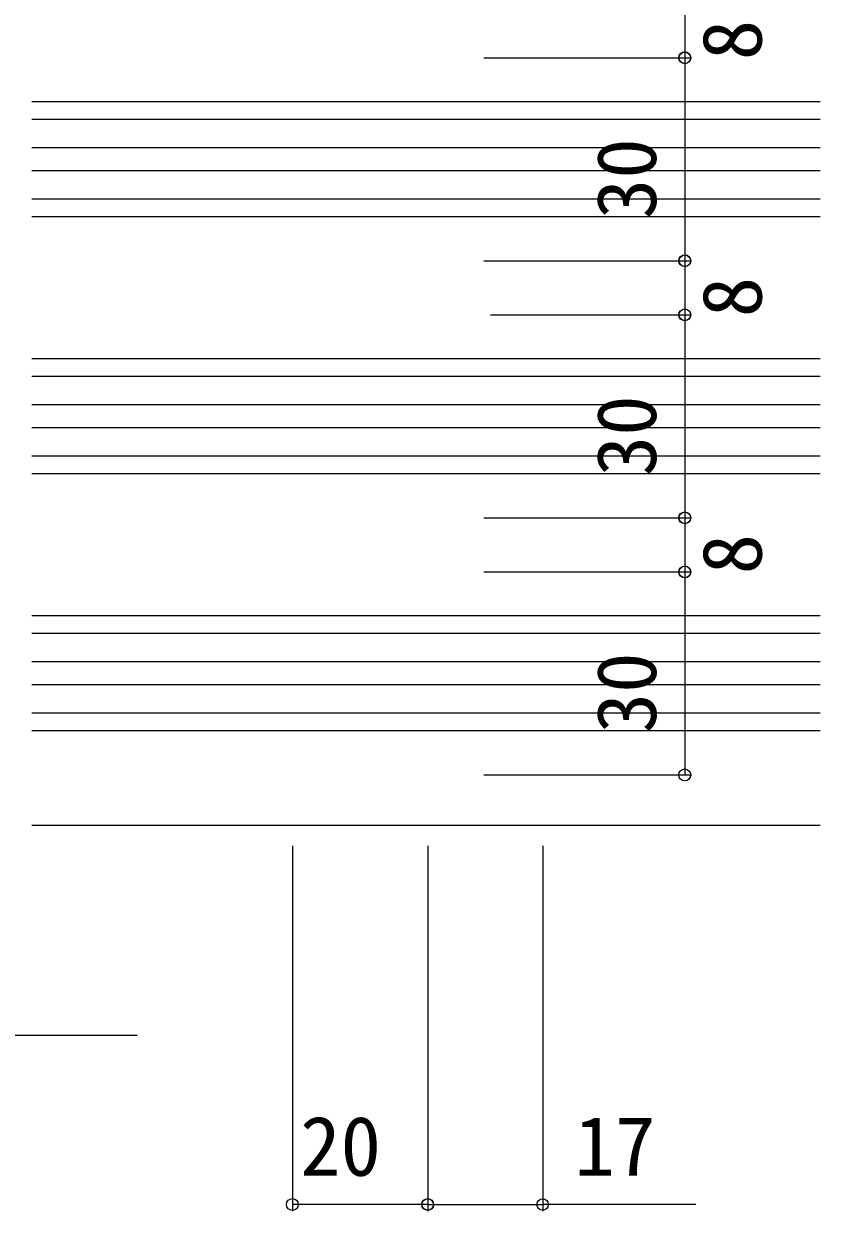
# Model space of a CAD drawing. Units: millimetres, scale not verified. Extents: x -700 to 700, y -1070 to 1067.
# Drawn here: x -80.8 to 37, y -971.3 to -795.8 of the extents above; entities that cross this region are included whole.
import ezdxf
from ezdxf.enums import TextEntityAlignment as Align

# ---------------------------------------------------------------- set-up
doc = ezdxf.new("R2010")
doc.units = ezdxf.units.MM
doc.header["$LTSCALE"] = 6
doc.layers.add('0-3_YKK_12', color=2, linetype='Continuous')
doc.layers.add('0-6_YKK_D', color=6, linetype='Continuous')
doc.styles.add('ＭＳ ゴシック', font='')
doc.styles.get('ＭＳ ゴシック').set_extended_font_data('MS Gothic')

msp = doc.modelspace()

# ---------------------------------------------------------------- linework, layer by layer
at = {"layer": '0-3_YKK_12'}
for p, q in [((36.953, -807.3), (-79.572, -807.3)), ((36.953, -809.9), (-79.572, -809.9)), ((36.953, -814.1), (-79.572, -814.1)), ((36.953, -817.5), (-79.572, -817.5)), ((36.953, -821.7), (-79.572, -821.7)), ((36.953, -824.3), (-79.572, -824.3)), ((36.953, -845.3), (-79.572, -845.3)), ((36.953, -847.9), (-79.572, -847.9)), ((36.953, -852.1), (-79.572, -852.1)), ((36.953, -855.5), (-79.572, -855.5)), ((36.953, -859.7), (-79.572, -859.7)), ((36.953, -862.3), (-79.572, -862.3)), ((36.953, -883.3), (-79.572, -883.3)), ((36.953, -885.9), (-79.572, -885.9)), ((36.953, -890.1), (-79.572, -890.1)), ((36.953, -893.5), (-79.572, -893.5)), ((36.953, -897.7), (-79.572, -897.7)), ((36.953, -900.3), (-79.572, -900.3)), ((36.953, -914.3), (-79.572, -914.3))]:
    msp.add_line(p, q, dxfattribs=at)
at = {"layer": '0-6_YKK_D'}
for p, q in [((16.928, -792.8), (16.928, -800.8)), ((-12.794, -800.8), (17.928, -800.8)), ((-12.794, -800.8), (17.928, -800.8)), ((16.928, -800.8), (16.928, -830.8)), ((-12.794, -830.8), (17.928, -830.8)), ((-12.794, -830.8), (17.928, -830.8)), ((16.928, -830.8), (16.928, -838.8)), ((-11.794, -838.8), (17.928, -838.8)), ((-11.794, -838.8), (17.928, -838.8)), ((16.928, -838.8), (16.928, -868.8)), ((-12.794, -868.8), (17.928, -868.8)), ((-11.794, -868.8), (17.928, -868.8)), ((16.928, -868.8), (16.928, -876.8)), ((-12.794, -876.8), (17.928, -876.8)), ((-12.794, -876.8), (17.928, -876.8)), ((16.928, -876.8), (16.928, -906.8)), ((-12.794, -906.8), (17.928, -906.8)), ((-41.072, -917.3), (-41.072, -971.3)), ((-21.072, -917.3), (-21.072, -971.3)), ((-21.072, -917.3), (-21.072, -971.3)), ((-4.072, -917.3), (-4.072, -971.3)), ((-63.995, -945.3), (-104.072, -945.3)), ((-21.072, -970.3), (-41.072, -970.3)), ((-21.072, -970.3), (-4.072, -970.3)), ((18.578, -970.3), (-4.072, -970.3))]:
    msp.add_line(p, q, dxfattribs=at)
for centre, radius in [((16.928, -800.8), 0.875), ((16.928, -800.8), 0.85), ((16.928, -830.8), 0.875), ((16.928, -830.8), 0.85), ((16.928, -838.8), 0.875), ((16.928, -838.8), 0.85), ((16.928, -868.8), 0.875), ((16.928, -868.8), 0.85), ((16.928, -876.8), 0.875), ((16.928, -876.8), 0.85), ((16.928, -906.8), 0.875), ((-41.072, -970.3), 0.875), ((-21.072, -970.3), 0.875), ((-21.072, -970.3), 0.85), ((-4.072, -970.3), 0.85)]:
    msp.add_circle(centre, radius, dxfattribs=at)

# ---------------------------------------------------------------- texts
at = {"layer": '0-6_YKK_D', "style": 'ＭＳ ゴシック'}
for s, p in [('8', (30.928, -801.164)), ('30', (15.328, -824.664)), ('8', (30.928, -839.164)), ('30', (15.328, -862.664)), ('8', (30.928, -877.164)), ('30', (15.328, -900.664))]:
    msp.add_text(s, height=8.798, rotation=90, dxfattribs=at).set_placement(p, align=Align.BOTTOM_LEFT)
for s, p in [('20', (-39.936, -968.7)), ('17', (0.614, -968.7))]:
    msp.add_text(s, height=8.798, dxfattribs=at).set_placement(p, align=Align.BOTTOM_LEFT)

doc.saveas('drawing.dxf')
